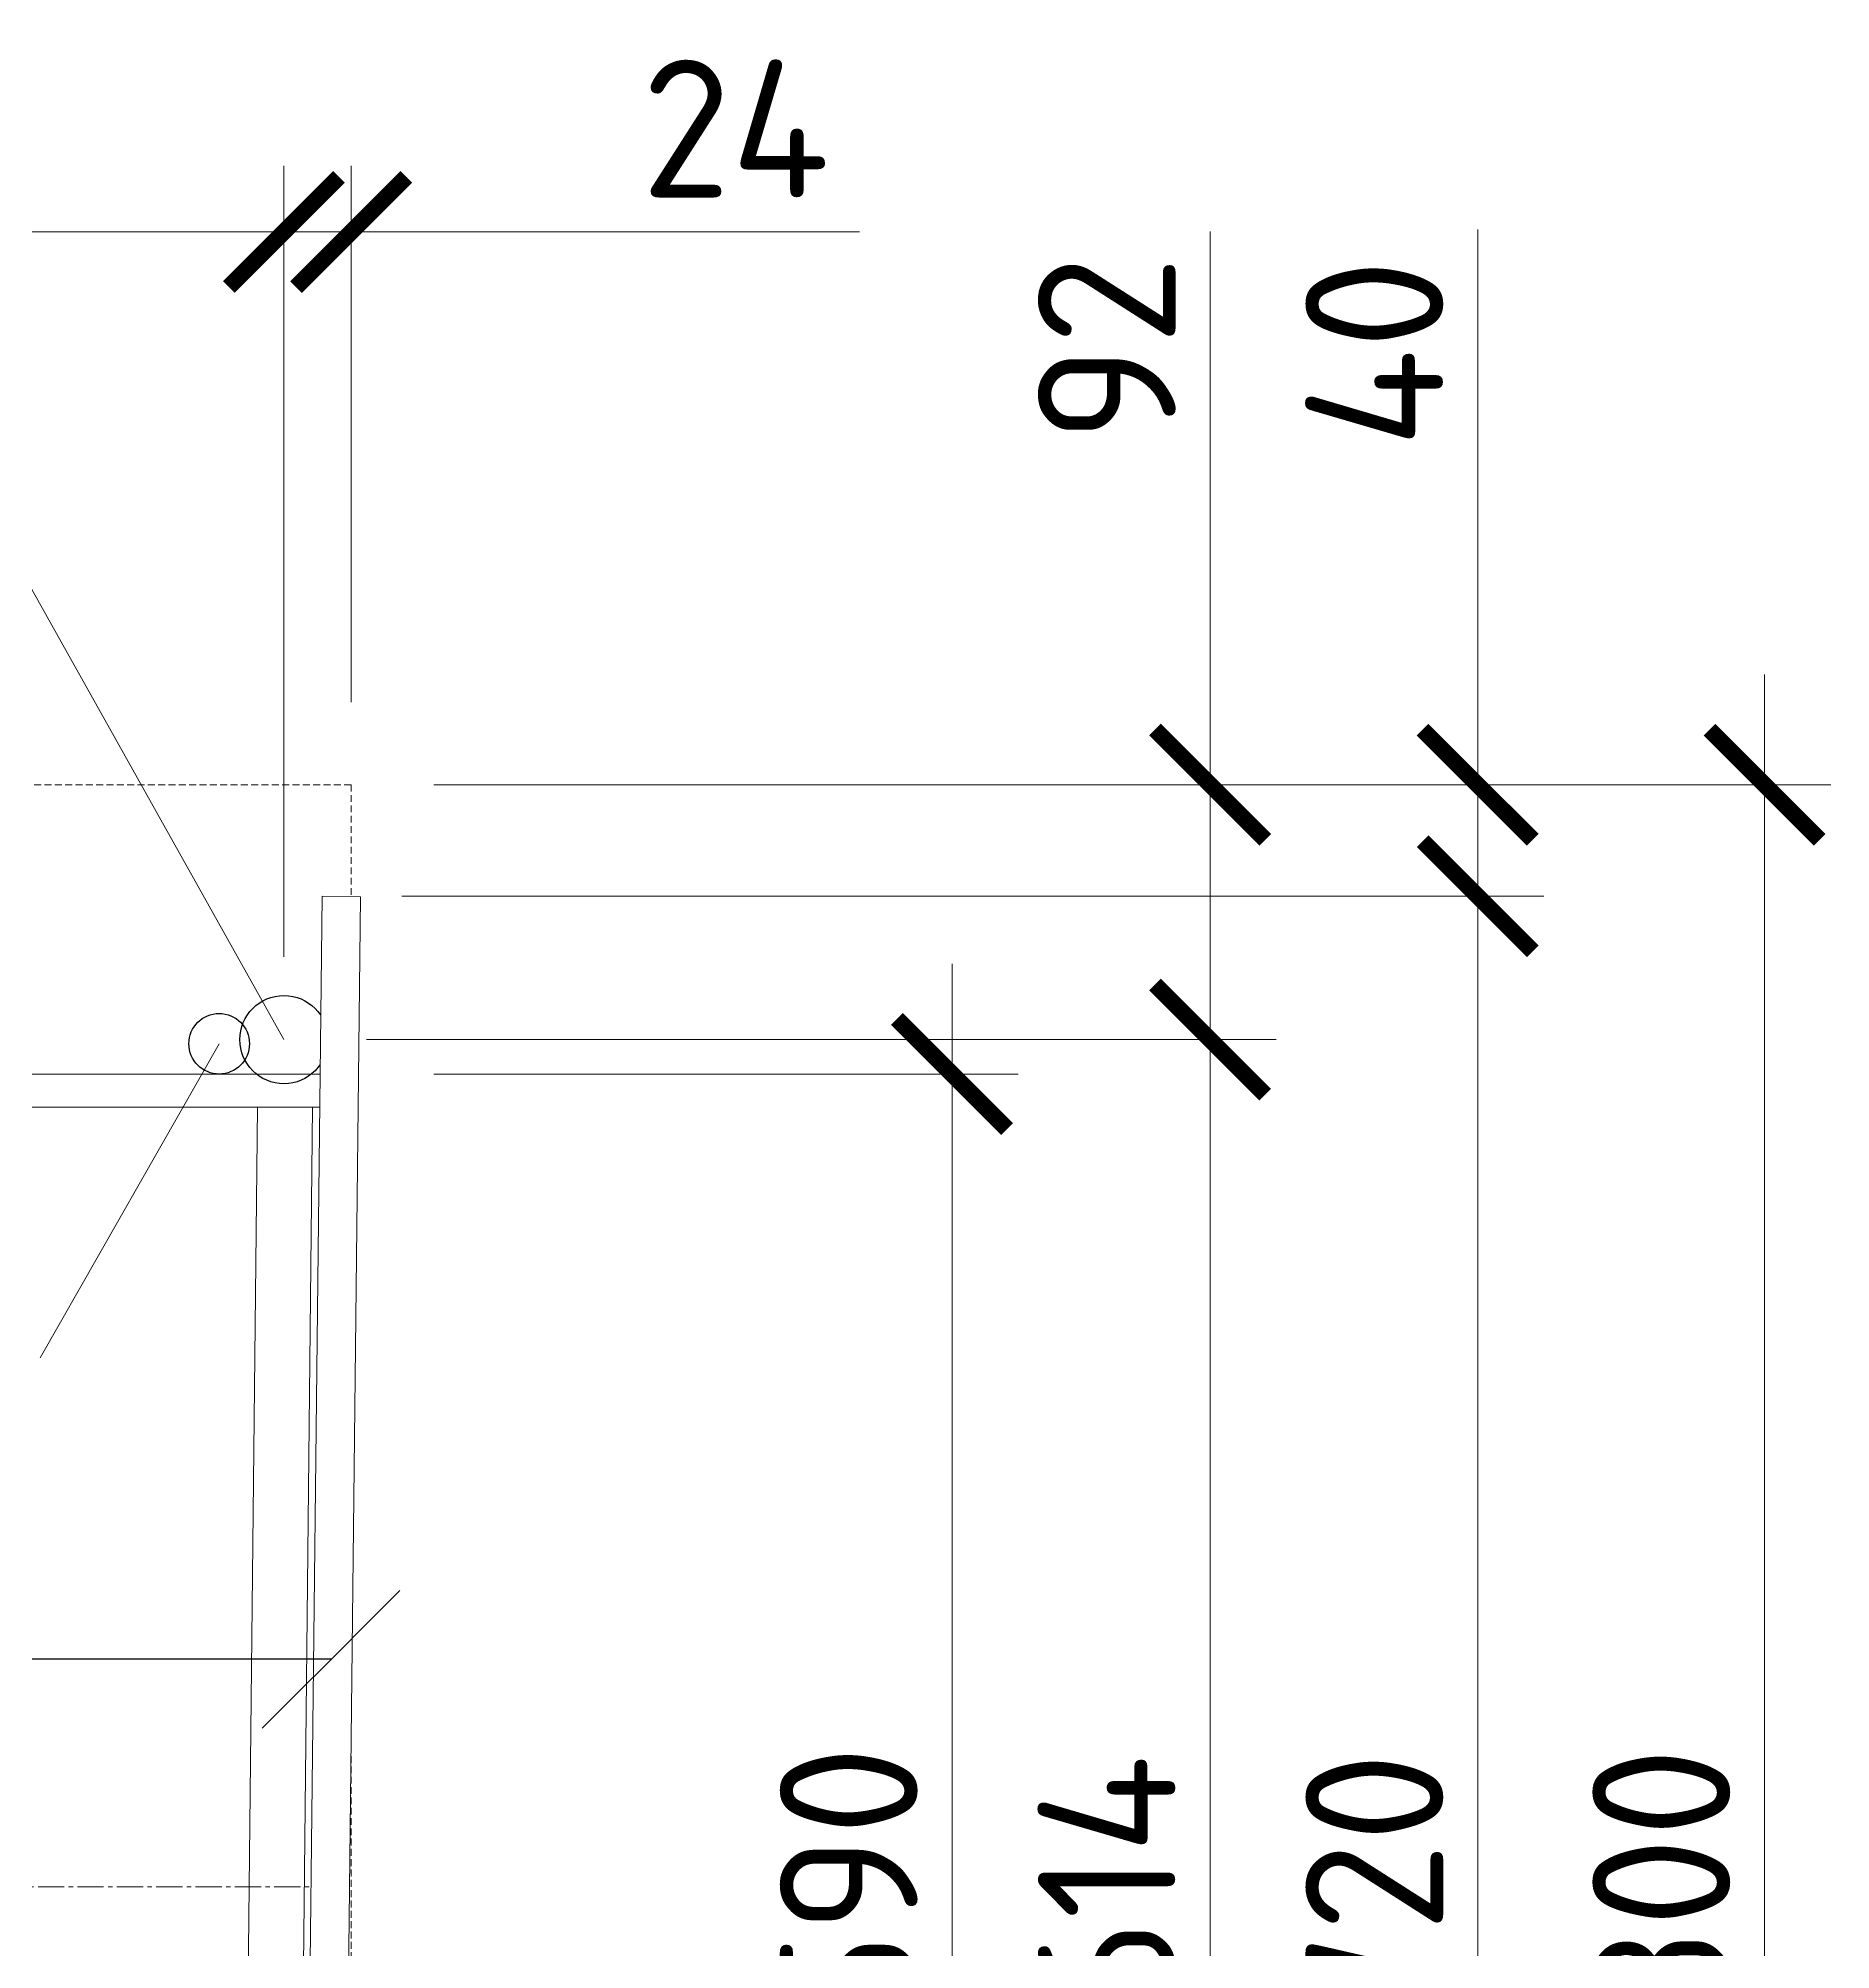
# Model space of a CAD drawing. Header units: millimetres. Extents: x -65574 to 111613, y -106550 to -50518.
# Drawn here: x 20598 to 21248, y -63266 to -62573 of the extents above; entities that cross this region are included whole.
import ezdxf
from ezdxf import colors
from ezdxf.entities.mleader import LeaderData, LeaderLine
from ezdxf.math import Vec2, Vec3

# ---------------------------------------------------------------- set-up
doc = ezdxf.new("R2010")
doc.units = ezdxf.units.MM
doc.linetypes.add('CENTER2', pattern=[28.575, 19.05, -3.175, 3.175, -3.175])
doc.linetypes.add('невидимая', pattern=[0.375, 0.25, -0.125])
doc.layers.get('Defpoints').update_dxf_attribs({"color": 6})
doc.styles.add('GOST-2.304_Type-B', font='GOST Common.ttf')
doc.dimstyles.new('УРСТ', dxfattribs={"dimtxt": 2.5, "dimasz": 2, "dimexe": 1.2, "dimexo": 1.5, "dimtad": 1, "dimdec": 0, "dimrnd": 1, "dimtxsty": 'GOST-2.304_Type-B', "dimblk": 'ARCHTICK', "dimcen": 2, "dimdle": 2, "dimazin": 3, "dimtfac": 1, "dimtdec": 0, "dimtmove": 1, "dimatfit": 0, "dimldrblk": 'NONE', "dimlwd": 15, "dimlwe": 15})

# ---------------------------------------------------------------- blocks, each defined once
blk = doc.blocks.new('_ArchTick')
at = {"color": 0, "linetype": 'ByBlock', "const_width": 0.15}
blk.add_lwpolyline([(-0.5, -0.5), (0.5, 0.5)], dxfattribs=at)
blk = doc.blocks.new('*D309')
at = {"color": 0, "lineweight": 15, "ltscale": 100, "transparency": 16777216}
for p, q in [((18866.76, -62906.11), (18866.76, -62619)), ((20686.76, -62906.11), (20686.76, -62619)), ((18826.76, -62643), (20726.76, -62643))]:
    blk.add_line(p, q, dxfattribs=at)
at = {"layer": 'Defpoints', "color": 0, "lineweight": -2, "ltscale": 100, "transparency": 16777216}
for p in [(20686.76, -62643), (18866.76, -62936.11), (20686.76, -62936.11)]:
    blk.add_point(p, dxfattribs=at)
at = {"color": 0, "lineweight": 15, "ltscale": 100, "transparency": 16777216, "xscale": 40, "yscale": 40, "zscale": 40, "rotation": 180}
blk.add_blockref('_ArchTick', (18866.76, -62643), dxfattribs=at)
at = {"color": 0, "lineweight": 15, "ltscale": 100, "transparency": 16777216, "xscale": 40, "yscale": 40, "zscale": 40}
blk.add_blockref('_ArchTick', (20686.76, -62643), dxfattribs=at)
at = {"color": 0, "lineweight": 15, "ltscale": 100, "transparency": 16777216, "insert": (19776.76, -62605.5), "char_height": 50, "attachment_point": 5, "style": 'GOST-2.304_Type-B'}
blk.add_mtext('\\A1;13х140=1820', dxfattribs=at)
blk = doc.blocks.new('_None')
blk = doc.blocks.new('*D311')
at = {"color": 0, "lineweight": 15, "ltscale": 100, "transparency": 16777216}
for p, q in [((20686.76, -62906.11), (20686.76, -62619)), ((20711.15, -62813.61), (20711.15, -62619)), ((20686.76, -62643), (20646.76, -62643)), ((20686.76, -62643), (20711.15, -62643)), ((20686.76, -62643), (20711.15, -62643)), ((20711.15, -62643), (20751.15, -62643)), ((20895.61, -62643), (20711.15, -62643))]:
    blk.add_line(p, q, dxfattribs=at)
at = {"layer": 'Defpoints', "color": 0, "lineweight": -2, "ltscale": 100, "transparency": 16777216}
for p in [(20711.15, -62643), (20711.15, -62843.61), (20686.76, -62936.11)]:
    blk.add_point(p, dxfattribs=at)
at = {"color": 0, "lineweight": 15, "ltscale": 100, "transparency": 16777216, "xscale": 40, "yscale": 40, "zscale": 40}
blk.add_blockref('_ArchTick', (20686.76, -62643), dxfattribs=at)
at = {"color": 0, "lineweight": 15, "ltscale": 100, "transparency": 16777216, "xscale": 40, "yscale": 40, "zscale": 40, "rotation": 180}
blk.add_blockref('_ArchTick', (20711.15, -62643), dxfattribs=at)
at = {"color": 0, "lineweight": 15, "ltscale": 100, "transparency": 16777216, "insert": (20850.61, -62605.5), "char_height": 50, "attachment_point": 5, "style": 'GOST-2.304_Type-B'}
blk.add_mtext('\\A1;24', dxfattribs=at)
blk = doc.blocks.new('*D315')
at = {"color": 0, "lineweight": 15, "ltscale": 100, "transparency": 16777216}
for p, q in [((20929.2, -62908.61), (20929.2, -63578.61)), ((20741.15, -62948.61), (20953.2, -62948.61)), ((20741.15, -63538.61), (20953.2, -63538.61))]:
    blk.add_line(p, q, dxfattribs=at)
at = {"layer": 'Defpoints', "color": 0, "lineweight": -2, "ltscale": 100, "transparency": 16777216}
for p in [(20711.15, -62948.61), (20711.15, -63538.61), (20929.2, -63538.61)]:
    blk.add_point(p, dxfattribs=at)
at = {"color": 0, "lineweight": 15, "ltscale": 100, "transparency": 16777216, "xscale": 40, "yscale": 40, "zscale": 40}
for p, rotation in [((20929.2, -62948.61), 90), ((20929.2, -63538.61), 270)]:
    blk.add_blockref('_ArchTick', p, dxfattribs=dict(at, rotation=rotation))
at = {"color": 0, "lineweight": 15, "ltscale": 100, "transparency": 16777216, "insert": (20891.7, -63243.61), "char_height": 50, "attachment_point": 5, "rotation": 90, "style": 'GOST-2.304_Type-B'}
blk.add_mtext('\\A1;590', dxfattribs=at)
blk = doc.blocks.new('*D316')
at = {"color": 0, "lineweight": 15, "ltscale": 100, "transparency": 16777216}
for p, q in [((21022.85, -62896.11), (21022.85, -63589.61)), ((20716.76, -62936.11), (21046.85, -62936.11)), ((20711.15, -63549.61), (21046.85, -63549.61))]:
    blk.add_line(p, q, dxfattribs=at)
at = {"layer": 'Defpoints', "color": 0, "lineweight": -2, "ltscale": 100, "transparency": 16777216}
for p in [(20686.76, -62936.11), (20681.15, -63549.61), (21022.85, -63549.61)]:
    blk.add_point(p, dxfattribs=at)
at = {"color": 0, "lineweight": 15, "ltscale": 100, "transparency": 16777216, "xscale": 40, "yscale": 40, "zscale": 40}
for p, rotation in [((21022.85, -62936.11), 90), ((21022.85, -63549.61), 270)]:
    blk.add_blockref('_ArchTick', p, dxfattribs=dict(at, rotation=rotation))
at = {"color": 0, "lineweight": 15, "ltscale": 100, "transparency": 16777216, "insert": (20985.35, -63242.86), "char_height": 50, "attachment_point": 5, "rotation": 90, "style": 'GOST-2.304_Type-B'}
blk.add_mtext('\\A1;614', dxfattribs=at)
blk = doc.blocks.new('*D318')
at = {"color": 0, "lineweight": 15, "ltscale": 100, "transparency": 16777216}
for p, q in [((21022.85, -62642.87), (21022.85, -62843.61)), ((21022.85, -62843.61), (21022.85, -62803.61)), ((20741.15, -62843.61), (21046.85, -62843.61)), ((21022.85, -62936.11), (21022.85, -62843.61)), ((21022.85, -62936.11), (21022.85, -62843.61)), ((20716.76, -62936.11), (21046.85, -62936.11)), ((21022.85, -62936.11), (21022.85, -62976.11))]:
    blk.add_line(p, q, dxfattribs=at)
at = {"layer": 'Defpoints', "color": 0, "lineweight": -2, "ltscale": 100, "transparency": 16777216}
for p in [(20711.15, -62843.61), (21022.85, -62843.61), (20686.76, -62936.11)]:
    blk.add_point(p, dxfattribs=at)
at = {"color": 0, "lineweight": 15, "ltscale": 100, "transparency": 16777216, "xscale": 40, "yscale": 40, "zscale": 40}
for p, rotation in [((21022.85, -62843.61), 270), ((21022.85, -62936.11), 90)]:
    blk.add_blockref('_ArchTick', p, dxfattribs=dict(at, rotation=rotation))
at = {"color": 0, "lineweight": 15, "ltscale": 100, "transparency": 16777216, "insert": (20985.35, -62685.37), "char_height": 50, "attachment_point": 5, "rotation": 90, "style": 'GOST-2.304_Type-B'}
blk.add_mtext('\\A1;92', dxfattribs=at)
blk = doc.blocks.new('*D319')
at = {"color": 0, "lineweight": 15, "ltscale": 100, "transparency": 16777216}
for p, q in [((21224.07, -62803.61), (21224.07, -63683.61)), ((20741.15, -62843.61), (21248.07, -62843.61)), ((20741.15, -63643.61), (21248.07, -63643.61))]:
    blk.add_line(p, q, dxfattribs=at)
at = {"layer": 'Defpoints', "color": 0, "lineweight": -2, "ltscale": 100, "transparency": 16777216}
for p in [(20711.15, -62843.61), (20711.15, -63643.61), (21224.07, -63643.61)]:
    blk.add_point(p, dxfattribs=at)
at = {"color": 0, "lineweight": 15, "ltscale": 100, "transparency": 16777216, "xscale": 40, "yscale": 40, "zscale": 40}
for p, rotation in [((21224.07, -62843.61), 90), ((21224.07, -63643.61), 270)]:
    blk.add_blockref('_ArchTick', p, dxfattribs=dict(at, rotation=rotation))
at = {"color": 0, "lineweight": 15, "ltscale": 100, "transparency": 16777216, "insert": (21186.57, -63243.61), "char_height": 50, "attachment_point": 5, "rotation": 90, "style": 'GOST-2.304_Type-B'}
blk.add_mtext('\\A1;800', dxfattribs=at)
blk = doc.blocks.new('*D320')
at = {"color": 0, "lineweight": 15, "ltscale": 100, "transparency": 16777216}
for p, q in [((21119.95, -62844.1), (21119.95, -63644.06)), ((20729.59, -62884.1), (21143.95, -62884.1)), ((20721.61, -63604.06), (21143.95, -63604.06))]:
    blk.add_line(p, q, dxfattribs=at)
at = {"layer": 'Defpoints', "color": 0, "lineweight": -2, "ltscale": 100, "transparency": 16777216}
for p in [(20699.59, -62884.1), (20691.61, -63604.06), (21119.95, -63604.06)]:
    blk.add_point(p, dxfattribs=at)
at = {"color": 0, "lineweight": 15, "ltscale": 100, "transparency": 16777216, "xscale": 40, "yscale": 40, "zscale": 40}
for p, rotation in [((21119.95, -62884.1), 90), ((21119.95, -63604.06), 270)]:
    blk.add_blockref('_ArchTick', p, dxfattribs=dict(at, rotation=rotation))
at = {"color": 0, "lineweight": 15, "ltscale": 100, "transparency": 16777216, "insert": (21082.45, -63244.08), "char_height": 50, "attachment_point": 5, "rotation": 90, "style": 'GOST-2.304_Type-B'}
blk.add_mtext('\\A1;720', dxfattribs=at)
blk = doc.blocks.new('*D321')
at = {"color": 0, "lineweight": 15, "ltscale": 100, "transparency": 16777216}
for p, q in [((21119.95, -62642.06), (21119.95, -62843.61)), ((21119.95, -62843.61), (21119.95, -62803.61)), ((20741.15, -62843.61), (21143.95, -62843.61)), ((21119.95, -62884.1), (21119.95, -62843.61)), ((21119.95, -62884.1), (21119.95, -62843.61)), ((20729.59, -62884.1), (21143.95, -62884.1)), ((21119.95, -62884.1), (21119.95, -62924.1))]:
    blk.add_line(p, q, dxfattribs=at)
at = {"layer": 'Defpoints', "color": 0, "lineweight": -2, "ltscale": 100, "transparency": 16777216}
for p in [(20711.15, -62843.61), (21119.95, -62843.61), (20699.59, -62884.1)]:
    blk.add_point(p, dxfattribs=at)
at = {"color": 0, "lineweight": 15, "ltscale": 100, "transparency": 16777216, "xscale": 40, "yscale": 40, "zscale": 40}
for p, rotation in [((21119.95, -62843.61), 270), ((21119.95, -62884.1), 90)]:
    blk.add_blockref('_ArchTick', p, dxfattribs=dict(at, rotation=rotation))
at = {"color": 0, "lineweight": 15, "ltscale": 100, "transparency": 16777216, "insert": (21082.45, -62687.06), "char_height": 50, "attachment_point": 5, "rotation": 90, "style": 'GOST-2.304_Type-B'}
blk.add_mtext('\\A1;40', dxfattribs=at)
blk = doc.blocks.new('*U229')
at = {"linetype": 'ByBlock', "lineweight": 15, "ltscale": 100}
blk.add_lwpolyline([(52.81, -97.1), (-55.19, 95.6)], dxfattribs=at)
blk = doc.blocks.new('*U230')
at = {"color": 0, "linetype": 'ByBlock', "lineweight": -2, "transparency": 16777216}
blk.add_blockref('*U229', (1820, 0), dxfattribs=at)
blk = doc.blocks.new('*U268')
at = {"lineweight": 30}
blk.add_circle((0, 0), 11, dxfattribs=at)
blk = doc.blocks.new('*U273')
at = {"color": 0, "linetype": 'ByBlock', "lineweight": -2, "transparency": 16777216}
blk.add_blockref('*U268', (1820, 0), dxfattribs=at)
blk = doc.blocks.new('*U262')
at = {"linetype": 'ByBlock', "lineweight": 15, "ltscale": 100}
blk.add_lwpolyline([(32.02, -57.03), (-32.91, 57)], dxfattribs=at)
blk = doc.blocks.new('*U263')
at = {"color": 0, "linetype": 'ByBlock', "lineweight": -2, "transparency": 16777216}
blk.add_blockref('*U262', (1820, 0), dxfattribs=at)
blk = doc.blocks.new('*U246')
at = {"lineweight": 30, "ltscale": 100}
blk.add_circle((0, 0), 16, dxfattribs=at)
blk = doc.blocks.new('*U247')
at = {"color": 0, "linetype": 'ByBlock', "lineweight": -2, "transparency": 16777216}
blk.add_blockref('*U246', (1820, 0), dxfattribs=at)
blk = doc.blocks.new('_Oblique')
at = {"color": 0, "linetype": 'ByBlock', "lineweight": -2}
blk.add_line((-0.5, -0.5), (0.5, 0.5), dxfattribs=at)

msp = doc.modelspace()

# ---------------------------------------------------------------- linework, layer by layer
at = {"linetype": 'CENTER2', "lineweight": 5, "ltscale": 0.5}
msp.add_line((18811.59, -63243.61), (20711.59, -63243.61), dxfattribs=at)
at = {"linetype": 'невидимая', "lineweight": 15, "ltscale": 10}
msp.add_lwpolyline([(18811.15, -63643.61), (18811.15, -62843.61), (20711.15, -62843.61), (20711.15, -63643.61)], close=True, dxfattribs=at)
at = {"lineweight": 15}
for points in [[(18811.15, -62960.61), (18811.15, -62948.61), (20711.15, -62948.61), (20711.15, -62960.61)], [(20677.11, -62960.61), (20697.11, -62960.61), (20691.15, -63526.61), (20671.15, -63526.61)]]:
    msp.add_lwpolyline(points, close=True, dxfattribs=at)

# ---------------------------------------------------------------- block references
for name, p in [('*U230', (18813.95, -62839.01)), ('*U247', (18866.76, -62936.11)), ('*U273', (18843.26, -62937.61))]:
    msp.add_blockref(name, p)
at = {"xscale": -1, "rotation": 180}
msp.add_blockref('*U263', (18811.23, -62994.65), dxfattribs=at)

# ---------------------------------------------------------------- dimensions: what is measured, and where the dimension line sits
at = {"lineweight": 15, "ltscale": 100}
dim = msp.add_linear_dim(base=(20686.76, -62643), p1=(18866.76, -62936.11), p2=(20686.76, -62936.11), angle=0, text='13х140=<>', dimstyle='УРСТ', override={"dimscale": 0, "dimtxsty": 'GOST-2.304_Type-B'}, dxfattribs=at)
dim.commit()
dim.dimension.update_dxf_attribs({"geometry": '*D309', "text_midpoint": (19776.76, -62605.5)})
for base, p1, p2, angle, picture, middle in [((20711.15, -62643), (20686.76, -62936.11), (20711.15, -62843.61), 0, '*D311', (20850.61, -62637.77)), ((21022.84707288, -62843.61138529), (20686.7552487, -62936.11138529), (20711.14527894, -62843.61138529), 90, '*D318', (21026.79922878, -62685.36829985)), ((21119.95, -62843.61), (20699.59, -62884.1), (20711.15, -62843.61), 90, '*D321', (21143.93, -62687.06))]:
    dim = msp.add_linear_dim(base=base, p1=p1, p2=p2, angle=angle, dimstyle='УРСТ', override={"dimscale": 0, "dimtxsty": 'GOST-2.304_Type-B'}, dxfattribs=at)
    dim.commit()
    dim.dimension.update_dxf_attribs({"geometry": picture, "text_midpoint": middle, "dimtype": 160})
for base, p1, p2, picture, middle in [((21224.07, -63643.61), (20711.15, -62843.61), (20711.15, -63643.61), '*D319', (21186.57, -63243.61)), ((21119.95, -63604.06), (20699.59, -62884.1), (20691.61, -63604.06), '*D320', (21082.45, -63244.08)), ((21022.84707288, -63549.61138529), (20686.7552487, -62936.11138529), (20681.14527894, -63549.61138529), '*D316', (20985.34707288, -63242.86138529)), ((20929.2, -63538.61), (20711.15, -62948.61), (20711.15, -63538.61), '*D315', (20891.7, -63243.61))]:
    dim = msp.add_linear_dim(base=base, p1=p1, p2=p2, angle=90, dimstyle='УРСТ', override={"dimscale": 0, "dimtxsty": 'GOST-2.304_Type-B'}, dxfattribs=at)
    dim.commit()
    dim.dimension.update_dxf_attribs({"geometry": picture, "text_midpoint": middle})

# ---------------------------------------------------------------- next in the draw order: wipeouts: each hides what was drawn before it
msp.add_wipeout([(20700.59, -62884.1), (20714.6, -62884.25), (20706.54, -63604.2), (20692.54, -63604.06)])

# ---------------------------------------------------------------- next in the draw order: linework, layer by layer
at = {"lineweight": 15}
msp.add_lwpolyline([(20706.54, -63604.2), (20692.54, -63604.06), (20700.59, -62884.1), (20714.59, -62884.25)], close=True, dxfattribs=at)

# ---------------------------------------------------------------- next in the draw order: leaders
ml = msp.add_multileader_mtext('Standard', dxfattribs=at)
ml.set_content('10', color=256, style='GOST-2.304_Type-B')
ml.set_leader_properties()
ml.set_arrow_properties(name='OBLIQUE')
ml.build(insert=Vec2(0, 0))
ml.multileader.update_dxf_attribs({"text_left_attachment_type": 6, "text_right_attachment_type": 6, "dogleg_length": 0.842, "arrow_head_size": 50, "scale": 20})
ctx = ml.context
ctx.base_point, ctx.scale, ctx.char_height, ctx.arrow_head_size, ctx.plane_origin = Vec3(18661.71, -63161), 20, 50, 50, Vec3(18728.76, -63173)
ctx.left_attachment, ctx.right_attachment = 6, 6
notes = []
notes.append((ctx, [(0, (1, 1, 0), (18732.56, -63161), (-1, 0), 16.85, [(0, [(20703.87, -63161)], 0, []), (1, [(18883.87, -63161)], 0, []), (2, [(19163.87, -63161)], 0, []), (3, [(19443.87, -63161)], 0, []), (4, [(20143.87, -63161)], 0, []), (5, [(20423.87, -63161)], 0, [])])]))
ctx.mtext.insert, ctx.mtext.flow_direction = Vec3(18663.71, -63101), 5
for ctx, leaders in notes:
    for number, flags, end, landing, length, lines in leaders:
        leader = LeaderData()
        leader.index, (leader.has_last_leader_line, leader.has_dogleg_vector, leader.attachment_direction) = number, flags
        leader.last_leader_point, leader.dogleg_vector, leader.dogleg_length = Vec3(end), Vec3(landing), length
        for number, points, colour, breaks in lines:
            line = LeaderLine()
            line.index, line.vertices, line.color, line.breaks = number, Vec3.list(points), colors.encode_raw_color(colour), breaks
            leader.lines.append(line)
        ctx.leaders.append(leader)

doc.saveas('drawing.dxf')
